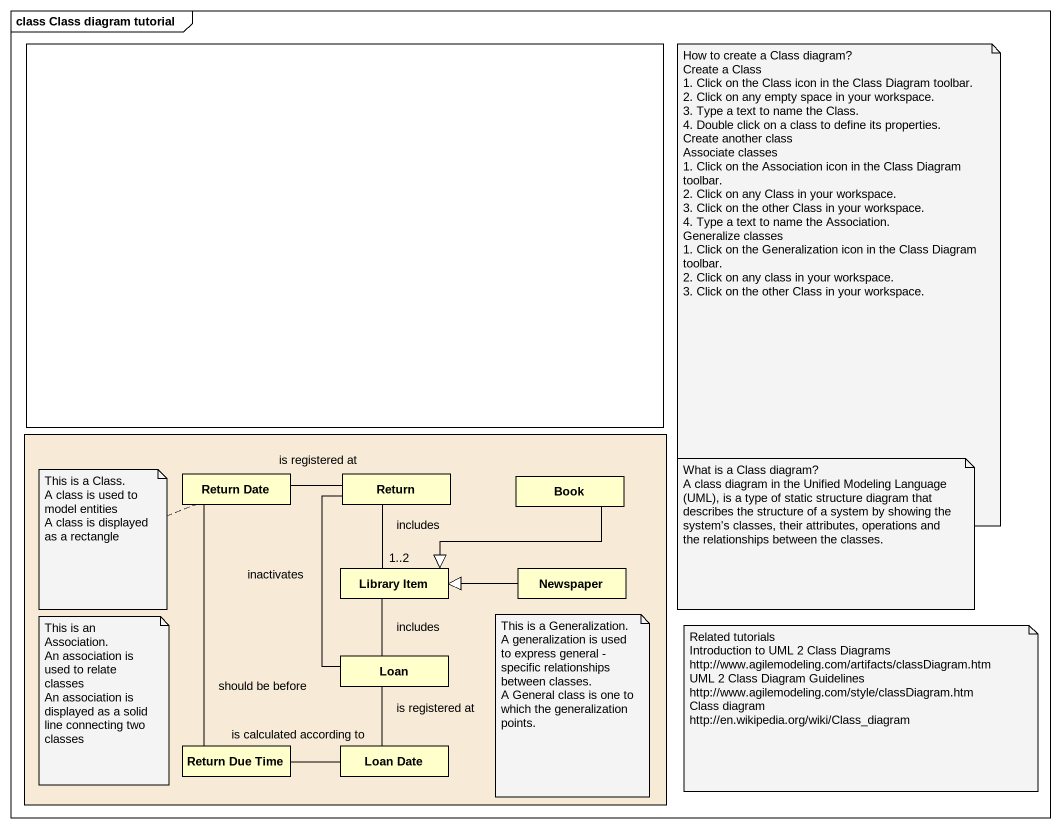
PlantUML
@startuml
mainframe class Class diagram tutorial
allowmixing
hide circle
hide empty members
rectangle " " as rectangle1
rectangle " " as rectangle2 #F7EBD8 {
  class "Return Date" as Return_Date
  class "Return" as Return_
  class Book
  class "Library Item" as Library_Item
  class Newspaper
  class Loan
  class "Return Due Time" as Return_Due_Time
  class "Loan Date" as Loan_Date
}
Return_ -left- Return_Date : is registered at
Book -left-|> Library_Item
Library_Item "1..2" -up- Return_ : includes
Library_Item -- Loan : includes
Newspaper -left-|> Library_Item
Loan -up- Return_ : inactivates
Loan -- Loan_Date : is registered at
Return_Due_Time -up- Return_Date : should be before
Loan_Date -left- Return_Due_Time : is calculated according to
note as N1
  How to create a Class diagram?
  Create a Class
  1. Click on the Class icon in the Class Diagram toolbar.
  2. Click on any empty space in your workspace.
  3. Type a text to name the Class.
  4. Double click on a class to define its properties.
  Create another class
  Associate classes
  1. Click on the Association icon in the Class Diagram
  toolbar.
  2. Click on any Class in your workspace.
  3. Click on the other Class in your workspace.
  4. Type a text to name the Association.
  Generalize classes
  1. Click on the Generalization icon in the Class Diagram toolbar.
  2. Click on any class in your workspace.
  3. Click on the other Class in your workspace.
end note
note left of Return_Date
  This is a Class.
  A class is used to model entities
  A class is displayed as a rectangle
end note
note as N3
  What is a Class diagram?
  A class diagram in the Unified Modeling Language (UML), is a type of static structure diagram that describes the structure of a system by showing the system's classes, their attributes, operations and the relationships between the classes.
end note
note as N4
  This is an Association.
  An association is used to relate classes
  An association is displayed as a solid line connecting two classes
end note
note as N5
  This is a Generalization.
  A generalization is used to express general - specific relationships between classes.
  A General class is one to which the generalization points.
end note
note as N6
  Related tutorials
  Introduction to UML 2 Class Diagrams
  http://www.agilemodeling.com/artifacts/classDiagram.htm
  UML 2 Class Diagram Guidelines
  http://www.agilemodeling.com/style/classDiagram.htm
  Class diagram
  http://en.wikipedia.org/wiki/Class_diagram
end note
@enduml
